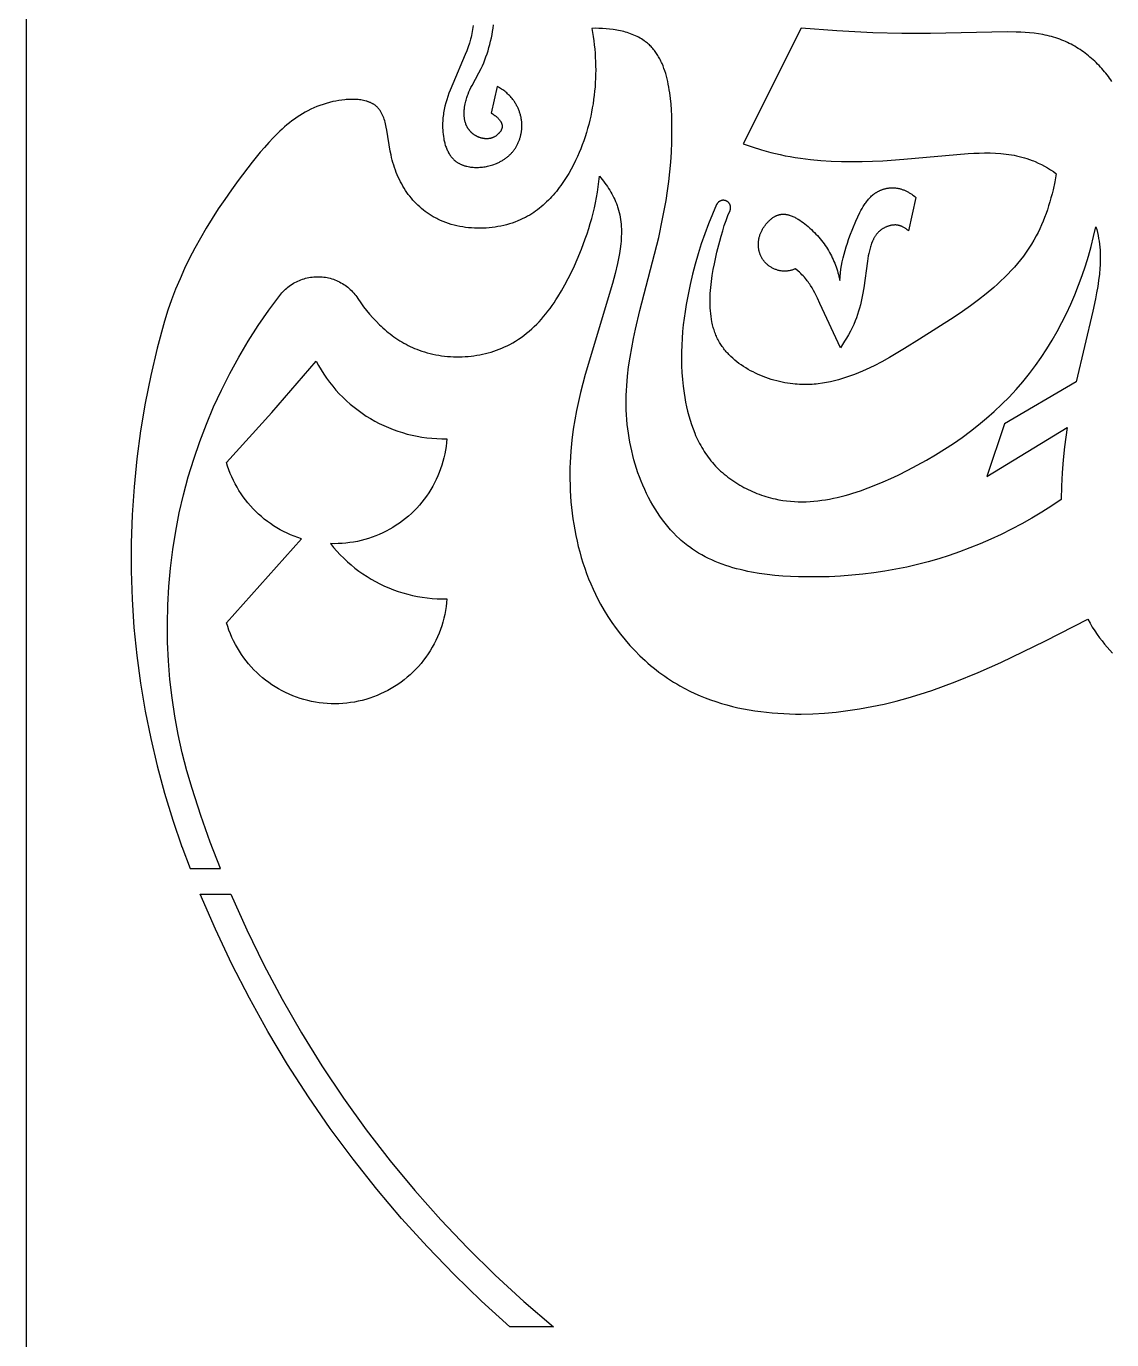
# Model space of a CAD drawing. Header units: millimetres. Extents: x 2992 to 3992, y 321 to 2321.
# Drawn here: x 2992 to 3415, y 771 to 1282 of the extents above; entities that cross this region are included whole.
import ezdxf

# ---------------------------------------------------------------- set-up
doc = ezdxf.new("R2010")
doc.units = ezdxf.units.MM
doc.layers.add('Layer 05', color=12, linetype='Continuous', true_color=0xde0000)

msp = doc.modelspace()

# ---------------------------------------------------------------- linework, layer by layer
at = {"layer": 'Layer 05'}
msp.add_lwpolyline([(2992.09, 320.55), (3992.09, 320.55), (3992.09, 2320.55), (2992.09, 2320.55)], close=True, dxfattribs=at)
for points in [[(3212.45, 1281.52), (3212.74, 1279.92), (3213, 1278.32), (3213.23, 1276.71), (3213.43, 1275.09), (3213.6, 1273.47), (3213.74, 1271.84), (3213.84, 1270.21), (3213.92, 1268.58), (3213.97, 1266.94), (3213.98, 1265.3), (3213.96, 1263.66), (3213.91, 1262.02), (3213.83, 1260.37), (3213.72, 1258.73), (3213.57, 1257.09), (3213.4, 1255.45), (3213.19, 1253.81), (3212.95, 1252.18), (3212.67, 1250.55), (3212.37, 1248.93), (3212.03, 1247.31), (3211.66, 1245.7), (3211.25, 1244.09), (3210.82, 1242.49), (3210.35, 1240.9), (3209.85, 1239.32), (3209.31, 1237.75), (3208.74, 1236.19), (3208.14, 1234.64), (3207.5, 1233.1), (3206.83, 1231.57), (3206.13, 1230.06), (3205.28, 1228.36), (3204.39, 1226.67), (3203.46, 1225.01), (3202.48, 1223.39), (3201.45, 1221.8), (3200.37, 1220.25), (3199.81, 1219.49), (3199.24, 1218.74), (3198.65, 1218), (3198.06, 1217.28), (3197.44, 1216.57), (3196.82, 1215.88), (3196.18, 1215.19), (3195.53, 1214.53), (3194.87, 1213.88), (3194.19, 1213.24), (3193.5, 1212.62), (3192.79, 1212.02), (3192.07, 1211.44), (3191.34, 1210.87), (3190.59, 1210.32), (3189.83, 1209.79), (3189.05, 1209.28), (3188.26, 1208.8), (3187.45, 1208.33), (3186.63, 1207.88), (3185.63, 1207.38), (3184.61, 1206.91), (3183.58, 1206.47), (3182.52, 1206.06), (3181.45, 1205.68), (3180.37, 1205.34), (3179.27, 1205.02), (3178.16, 1204.74), (3177.04, 1204.49), (3175.91, 1204.27), (3174.77, 1204.08), (3173.63, 1203.93), (3172.48, 1203.8), (3171.33, 1203.71), (3170.18, 1203.65), (3169.02, 1203.62), (3167.87, 1203.63), (3166.71, 1203.67), (3165.56, 1203.74), (3164.42, 1203.84), (3163.28, 1203.97), (3162.15, 1204.14), (3161.02, 1204.34), (3159.91, 1204.58), (3158.81, 1204.84), (3157.72, 1205.14), (3156.64, 1205.47), (3155.58, 1205.84), (3154.54, 1206.24), (3153.52, 1206.67), (3153.01, 1206.9), (3152.51, 1207.14), (3152.02, 1207.38), (3151.53, 1207.64), (3150.7, 1208.09), (3149.9, 1208.57), (3149.1, 1209.08), (3148.33, 1209.6), (3147.57, 1210.15), (3146.83, 1210.73), (3146.11, 1211.32), (3145.4, 1211.94), (3144.71, 1212.58), (3144.05, 1213.24), (3143.39, 1213.92), (3142.76, 1214.62), (3142.15, 1215.34), (3141.55, 1216.08), (3140.97, 1216.84), (3140.42, 1217.62), (3139.88, 1218.41), (3139.36, 1219.22), (3138.86, 1220.06), (3138.38, 1220.9), (3137.92, 1221.77), (3137.48, 1222.65), (3137.06, 1223.55), (3136.66, 1224.46), (3136.28, 1225.38), (3135.93, 1226.33), (3135.59, 1227.28), (3135.27, 1228.25), (3134.98, 1229.23), (3134.71, 1230.23), (3134.45, 1231.24), (3134.23, 1232.26), (3133.95, 1233.62), (3132.63, 1241.8), (3132.38, 1243.09), (3132.24, 1243.72), (3132.09, 1244.34), (3131.93, 1244.95), (3131.76, 1245.54), (3131.58, 1246.12), (3131.38, 1246.68), (3131.27, 1246.96), (3131.16, 1247.23), (3131.05, 1247.5), (3130.93, 1247.76), (3130.81, 1248.02), (3130.69, 1248.27), (3130.56, 1248.52), (3130.42, 1248.77), (3130.28, 1249.01), (3130.14, 1249.24), (3129.99, 1249.47), (3129.83, 1249.69), (3129.67, 1249.91), (3129.5, 1250.12), (3129.33, 1250.33), (3129.15, 1250.53), (3128.97, 1250.72), (3128.78, 1250.91), (3128.58, 1251.09), (3128.38, 1251.27), (3128.2, 1251.41), (3128.02, 1251.55), (3127.83, 1251.68), (3127.64, 1251.81), (3127.44, 1251.94), (3127.24, 1252.06), (3127.03, 1252.18), (3126.83, 1252.29), (3126.61, 1252.4), (3126.4, 1252.5), (3126.18, 1252.6), (3125.95, 1252.7), (3125.72, 1252.79), (3125.49, 1252.88), (3125.26, 1252.96), (3125.02, 1253.04), (3124.78, 1253.11), (3124.53, 1253.19), (3124.04, 1253.32), (3123.53, 1253.43), (3123.01, 1253.53), (3122.48, 1253.62), (3121.94, 1253.69), (3121.39, 1253.75), (3120.84, 1253.79), (3120.27, 1253.83), (3119.71, 1253.84), (3119.13, 1253.85), (3118.56, 1253.85), (3117.98, 1253.83), (3117.39, 1253.8), (3116.81, 1253.76), (3116.22, 1253.71), (3115.04, 1253.58), (3113.87, 1253.41), (3112.71, 1253.21), (3111.56, 1252.97), (3110.25, 1252.66), (3108.97, 1252.31), (3107.72, 1251.92), (3106.5, 1251.49), (3105.3, 1251.03), (3104.13, 1250.53), (3102.99, 1250), (3101.86, 1249.44), (3100.77, 1248.85), (3099.69, 1248.23), (3098.64, 1247.57), (3097.6, 1246.9), (3096.59, 1246.19), (3095.6, 1245.46), (3094.63, 1244.71), (3093.67, 1243.93), (3092.73, 1243.13), (3091.81, 1242.31), (3090.9, 1241.47), (3090, 1240.61), (3088.26, 1238.85), (3086.56, 1237.03), (3084.9, 1235.15), (3083.28, 1233.24), (3080.12, 1229.33), (3074.65, 1222.19), (3072, 1218.55), (3069.42, 1214.88), (3066.92, 1211.16), (3064.5, 1207.41), (3062.17, 1203.61), (3059.93, 1199.76), (3057.78, 1195.88), (3055.74, 1191.95), (3053.81, 1187.98), (3052, 1183.97), (3050.3, 1179.91), (3048.74, 1175.81), (3047.31, 1171.67), (3046.01, 1167.48)], [(3166.23, 1282.6), (3166.14, 1281.84), (3166.03, 1281.09), (3165.9, 1280.33), (3165.75, 1279.57), (3165.58, 1278.81), (3165.4, 1278.06), (3165.2, 1277.31), (3164.76, 1275.8), (3164.26, 1274.3), (3163.73, 1272.81), (3163.15, 1271.31), (3158.25, 1259.96), (3157.26, 1257.49), (3156.8, 1256.24), (3156.36, 1255), (3155.96, 1253.74), (3155.59, 1252.48), (3155.26, 1251.21), (3154.98, 1249.93), (3154.85, 1249.29), (3154.74, 1248.64), (3154.64, 1247.99), (3154.55, 1247.34), (3154.47, 1246.68), (3154.41, 1246.02), (3154.36, 1245.36), (3154.33, 1244.69), (3154.31, 1244.02), (3154.31, 1243.34), (3154.32, 1242.66), (3154.36, 1241.97), (3154.42, 1241.12), (3154.51, 1240.27), (3154.62, 1239.41), (3154.77, 1238.57), (3154.85, 1238.14), (3154.94, 1237.72), (3155.04, 1237.31), (3155.15, 1236.89), (3155.26, 1236.48), (3155.38, 1236.08), (3155.52, 1235.67), (3155.66, 1235.28), (3155.8, 1234.89), (3155.96, 1234.5), (3156.13, 1234.12), (3156.3, 1233.75), (3156.49, 1233.38), (3156.68, 1233.03), (3156.88, 1232.68), (3157.09, 1232.34), (3157.32, 1232), (3157.55, 1231.68), (3157.67, 1231.53), (3157.79, 1231.37), (3157.91, 1231.22), (3158.04, 1231.07), (3158.17, 1230.92), (3158.3, 1230.78), (3158.44, 1230.64), (3158.58, 1230.5), (3158.72, 1230.36), (3158.86, 1230.23), (3159, 1230.1), (3159.15, 1229.98), (3159.33, 1229.83), (3159.51, 1229.69), (3159.7, 1229.55), (3159.89, 1229.42), (3160.08, 1229.29), (3160.28, 1229.17), (3160.48, 1229.05), (3160.68, 1228.94), (3160.88, 1228.83), (3161.09, 1228.72), (3161.3, 1228.62), (3161.52, 1228.52), (3161.73, 1228.43), (3161.95, 1228.34), (3162.17, 1228.25), (3162.4, 1228.17), (3162.63, 1228.09), (3162.85, 1228.02), (3163.09, 1227.95), (3163.32, 1227.88), (3163.55, 1227.82), (3163.79, 1227.77), (3164.27, 1227.66), (3164.76, 1227.57), (3165.25, 1227.5), (3165.75, 1227.44), (3166.25, 1227.4), (3166.76, 1227.37), (3167.27, 1227.35), (3167.78, 1227.35), (3168.29, 1227.37), (3168.81, 1227.39), (3169.32, 1227.43), (3169.84, 1227.49), (3170.35, 1227.55), (3170.86, 1227.63), (3171.37, 1227.73), (3171.88, 1227.83), (3172.38, 1227.95), (3172.88, 1228.08), (3173.38, 1228.22), (3173.86, 1228.37), (3174.34, 1228.54), (3174.97, 1228.77), (3175.28, 1228.9), (3175.59, 1229.03), (3175.89, 1229.17), (3176.19, 1229.31), (3176.49, 1229.45), (3176.78, 1229.6), (3177.07, 1229.76), (3177.36, 1229.92), (3177.64, 1230.08), (3177.91, 1230.25), (3178.19, 1230.43), (3178.46, 1230.6), (3178.72, 1230.79), (3178.98, 1230.98), (3179.24, 1231.17), (3179.49, 1231.37), (3179.73, 1231.57), (3179.98, 1231.78), (3180.21, 1231.99), (3180.45, 1232.21), (3180.67, 1232.43), (3180.9, 1232.65), (3181.12, 1232.88), (3181.33, 1233.12), (3181.54, 1233.35), (3181.74, 1233.6), (3181.94, 1233.84), (3182.13, 1234.1), (3182.32, 1234.35), (3182.5, 1234.61), (3182.67, 1234.86), (3182.83, 1235.12), (3182.99, 1235.38), (3183.14, 1235.64), (3183.29, 1235.91), (3183.43, 1236.18), (3183.57, 1236.45), (3183.7, 1236.72), (3183.83, 1237), (3183.95, 1237.28), (3184.06, 1237.57), (3184.17, 1237.85), (3184.28, 1238.14), (3184.38, 1238.43), (3184.47, 1238.72), (3184.56, 1239.02), (3184.65, 1239.31), (3184.73, 1239.61), (3184.8, 1239.91), (3184.86, 1240.21), (3184.93, 1240.51), (3184.98, 1240.82), (3185.03, 1241.12), (3185.08, 1241.43), (3185.11, 1241.73), (3185.15, 1242.04), (3185.17, 1242.35), (3185.19, 1242.66), (3185.21, 1242.96), (3185.22, 1243.27), (3185.22, 1243.58), (3185.22, 1243.89), (3185.21, 1244.22), (3185.19, 1244.56), (3185.17, 1244.89), (3185.14, 1245.22), (3185.1, 1245.56), (3185.05, 1245.89), (3185, 1246.22), (3184.94, 1246.55), (3184.88, 1246.88), (3184.81, 1247.2), (3184.73, 1247.53), (3184.64, 1247.85), (3184.55, 1248.17), (3184.45, 1248.49), (3184.35, 1248.81), (3184.24, 1249.13), (3184.13, 1249.44), (3184, 1249.75), (3183.88, 1250.06), (3183.74, 1250.37), (3183.6, 1250.67), (3183.46, 1250.97), (3183.31, 1251.27), (3183.15, 1251.57), (3182.99, 1251.86), (3182.82, 1252.15), (3182.65, 1252.43), (3182.47, 1252.71), (3182.28, 1252.99), (3182.09, 1253.27), (3181.9, 1253.54), (3181.7, 1253.8), (3181.39, 1254.2), (3181.07, 1254.58), (3180.73, 1254.96), (3180.39, 1255.32), (3180.04, 1255.68), (3179.68, 1256.02), (3179.3, 1256.36), (3178.92, 1256.68), (3178.54, 1257), (3178.14, 1257.31), (3177.74, 1257.6), (3177.33, 1257.89), (3176.91, 1258.16), (3176.49, 1258.42), (3176.06, 1258.68), (3175.62, 1258.92)], [(3173.23, 1248.52), (3173.59, 1248.31), (3173.97, 1248.08), (3174.35, 1247.83), (3174.72, 1247.56), (3174.9, 1247.42), (3175.09, 1247.27), (3175.27, 1247.13), (3175.44, 1246.97), (3175.62, 1246.82), (3175.79, 1246.66), (3175.95, 1246.5), (3176.11, 1246.34), (3176.26, 1246.17), (3176.41, 1246), (3176.55, 1245.83), (3176.68, 1245.65), (3176.75, 1245.56), (3176.81, 1245.48), (3176.87, 1245.39), (3176.93, 1245.3), (3176.98, 1245.21), (3177.04, 1245.11), (3177.09, 1245.02), (3177.14, 1244.93), (3177.18, 1244.84), (3177.23, 1244.75), (3177.27, 1244.65), (3177.31, 1244.56), (3177.34, 1244.46), (3177.38, 1244.37), (3177.41, 1244.27), (3177.43, 1244.18), (3177.46, 1244.08), (3177.48, 1243.99), (3177.5, 1243.89), (3177.51, 1243.8), (3177.53, 1243.7), (3177.53, 1243.6), (3177.54, 1243.51), (3177.54, 1243.46), (3177.54, 1243.41), (3177.54, 1243.33), (3177.54, 1243.25), (3177.53, 1243.17), (3177.53, 1243.09), (3177.52, 1243.01), (3177.5, 1242.93), (3177.49, 1242.85), (3177.48, 1242.77), (3177.46, 1242.69), (3177.44, 1242.61), (3177.42, 1242.53), (3177.39, 1242.45), (3177.37, 1242.37), (3177.34, 1242.29), (3177.31, 1242.21), (3177.28, 1242.13), (3177.24, 1242.06), (3177.21, 1241.98), (3177.17, 1241.9), (3177.13, 1241.82), (3177.09, 1241.74), (3177.05, 1241.67), (3177.01, 1241.59), (3176.96, 1241.52), (3176.87, 1241.36), (3176.76, 1241.22), (3176.66, 1241.07), (3176.55, 1240.92), (3176.43, 1240.78), (3176.3, 1240.64), (3176.18, 1240.51), (3176.04, 1240.38), (3175.91, 1240.25), (3175.77, 1240.12), (3175.62, 1240), (3175.47, 1239.88), (3175.32, 1239.76), (3175.17, 1239.65), (3175.01, 1239.55), (3174.85, 1239.45), (3174.69, 1239.35), (3174.52, 1239.26), (3174.35, 1239.17), (3174.18, 1239.09), (3174.03, 1239.02), (3173.88, 1238.96), (3173.72, 1238.9), (3173.57, 1238.85), (3173.41, 1238.79), (3173.25, 1238.75), (3173.09, 1238.71), (3172.93, 1238.67), (3172.77, 1238.64), (3172.61, 1238.61), (3172.45, 1238.58), (3172.29, 1238.56), (3172.13, 1238.54), (3171.97, 1238.53), (3171.8, 1238.52), (3171.64, 1238.51), (3171.48, 1238.51), (3171.31, 1238.51), (3171.15, 1238.52), (3170.99, 1238.53), (3170.82, 1238.54), (3170.66, 1238.55), (3170.5, 1238.57), (3170.33, 1238.6), (3170.17, 1238.62), (3170.01, 1238.65), (3169.85, 1238.68), (3169.69, 1238.72), (3169.53, 1238.76), (3169.37, 1238.8), (3169.21, 1238.85), (3169.05, 1238.9), (3168.89, 1238.95), (3168.73, 1239), (3168.58, 1239.06), (3168.42, 1239.12), (3168.27, 1239.19), (3168.12, 1239.25), (3167.97, 1239.32), (3167.82, 1239.39), (3167.67, 1239.47), (3167.52, 1239.54), (3167.37, 1239.62), (3167.23, 1239.71), (3167.09, 1239.79), (3166.94, 1239.88), (3166.81, 1239.97), (3166.67, 1240.06), (3166.53, 1240.15), (3166.4, 1240.25), (3166.26, 1240.35), (3166.13, 1240.45), (3166.01, 1240.55), (3165.88, 1240.66), (3165.76, 1240.76), (3165.63, 1240.87), (3165.52, 1240.98), (3165.4, 1241.1), (3165.28, 1241.21), (3165.17, 1241.33), (3165.06, 1241.44), (3164.96, 1241.56), (3164.85, 1241.69), (3164.75, 1241.81), (3164.64, 1241.94), (3164.54, 1242.08), (3164.44, 1242.21), (3164.35, 1242.35), (3164.26, 1242.49), (3164.17, 1242.63), (3164.08, 1242.78), (3164, 1242.92), (3163.91, 1243.07), (3163.84, 1243.22), (3163.76, 1243.36), (3163.69, 1243.52), (3163.62, 1243.67), (3163.55, 1243.82), (3163.49, 1243.97), (3163.43, 1244.13), (3163.32, 1244.44), (3163.21, 1244.76), (3163.12, 1245.08), (3163.04, 1245.41), (3162.97, 1245.74), (3162.9, 1246.07), (3162.85, 1246.41), (3162.8, 1246.74), (3162.77, 1247.08), (3162.74, 1247.42), (3162.72, 1247.76), (3162.71, 1248.11), (3162.71, 1248.45), (3162.71, 1248.79), (3162.72, 1249.14), (3162.74, 1249.48), (3162.77, 1249.82), (3162.8, 1250.17), (3162.84, 1250.51), (3162.89, 1250.85), (3162.99, 1251.52), (3163.12, 1252.18), (3163.23, 1252.66), (3163.34, 1253.14), (3163.47, 1253.61), (3163.61, 1254.07), (3163.75, 1254.53), (3163.91, 1254.98), (3164.07, 1255.43), (3164.24, 1255.87), (3164.6, 1256.74), (3164.98, 1257.6), (3165.38, 1258.44), (3165.8, 1259.27), (3168.46, 1264.2), (3169.32, 1265.89), (3169.84, 1266.99), (3170.33, 1268.12), (3170.79, 1269.27), (3171.23, 1270.44), (3171.65, 1271.63), (3172.04, 1272.83), (3172.4, 1274.05), (3172.73, 1275.29), (3173.04, 1276.54), (3173.32, 1277.8), (3173.58, 1279.08), (3173.81, 1280.36), (3174.02, 1281.66), (3174.2, 1282.96)], [(3395.42, 1097.99), (3391.68, 1095.47), (3387.87, 1093.05), (3383.99, 1090.73), (3380.06, 1088.5), (3376.07, 1086.38), (3372.03, 1084.37), (3367.95, 1082.47), (3363.82, 1080.67), (3359.83, 1079.06), (3355.81, 1077.56), (3351.75, 1076.16), (3347.66, 1074.87), (3343.53, 1073.69), (3339.38, 1072.61), (3335.19, 1071.64), (3330.96, 1070.77), (3326.71, 1070.02), (3322.42, 1069.37), (3318.11, 1068.83), (3313.76, 1068.4), (3309.38, 1068.07), (3304.97, 1067.86), (3300.53, 1067.75), (3296.06, 1067.75), (3293, 1067.82), (3289.93, 1067.94), (3286.86, 1068.13), (3283.8, 1068.39), (3280.76, 1068.73), (3277.74, 1069.15), (3274.75, 1069.66), (3273.27, 1069.95), (3271.8, 1070.27), (3270.34, 1070.61), (3268.9, 1070.98), (3267.46, 1071.38), (3266.05, 1071.81), (3264.64, 1072.26), (3263.26, 1072.75), (3261.89, 1073.27), (3260.53, 1073.82), (3259.2, 1074.4), (3257.89, 1075.01), (3256.6, 1075.66), (3255.33, 1076.35), (3254.08, 1077.07), (3252.86, 1077.82), (3251.66, 1078.62), (3250.48, 1079.45), (3249.83, 1079.95), (3249.18, 1080.45), (3248.54, 1080.97), (3247.91, 1081.49), (3247.29, 1082.03), (3246.68, 1082.59), (3245.48, 1083.72), (3244.31, 1084.91), (3243.18, 1086.13), (3242.09, 1087.4), (3241.03, 1088.7), (3240, 1090.04), (3239.01, 1091.42), (3238.05, 1092.83), (3237.13, 1094.27), (3236.25, 1095.74), (3235.4, 1097.24), (3234.59, 1098.77), (3233.81, 1100.32), (3233.07, 1101.9), (3232.36, 1103.5), (3231.69, 1105.11), (3231.05, 1106.75), (3230.46, 1108.4), (3229.89, 1110.07), (3229.37, 1111.75), (3228.88, 1113.44), (3228.43, 1115.15), (3228.01, 1116.85), (3227.63, 1118.57), (3227.29, 1120.29), (3226.99, 1122.01), (3226.72, 1123.74), (3226.49, 1125.46), (3226.3, 1127.18), (3226.13, 1129.09), (3226, 1130.98), (3225.92, 1132.87), (3225.88, 1134.76), (3225.87, 1136.64), (3225.91, 1138.52), (3225.98, 1140.4), (3226.09, 1142.26), (3226.4, 1145.99), (3226.83, 1149.69), (3227.37, 1153.38), (3228.01, 1157.05), (3228.72, 1160.7), (3229.51, 1164.34), (3231.24, 1171.56), (3238.54, 1200.09), (3240.08, 1207.26), (3241.41, 1214.5), (3241.98, 1218.17), (3242.48, 1221.88), (3242.9, 1225.63), (3243.24, 1229.43), (3243.49, 1233.29), (3243.65, 1237.2), (3243.71, 1241.18), (3243.67, 1245.24), (3243.6, 1247.48), (3243.49, 1249.74), (3243.33, 1251.99), (3243.11, 1254.24), (3242.83, 1256.46), (3242.67, 1257.56), (3242.48, 1258.65), (3242.28, 1259.73), (3242.06, 1260.8), (3241.81, 1261.85), (3241.54, 1262.89), (3241.25, 1263.92), (3240.94, 1264.92), (3240.59, 1265.91), (3240.23, 1266.87), (3239.83, 1267.81), (3239.63, 1268.28), (3239.41, 1268.73), (3239.19, 1269.18), (3238.96, 1269.63), (3238.72, 1270.07), (3238.48, 1270.5), (3238.23, 1270.92), (3237.97, 1271.34), (3237.7, 1271.75), (3237.42, 1272.15), (3237.14, 1272.54), (3236.84, 1272.93), (3236.54, 1273.31), (3236.23, 1273.68), (3235.91, 1274.04), (3235.59, 1274.4), (3235.25, 1274.74), (3234.9, 1275.08), (3234.55, 1275.41), (3234.19, 1275.73), (3233.81, 1276.04), (3233.43, 1276.34), (3233.17, 1276.53), (3232.91, 1276.72), (3232.37, 1277.08), (3231.82, 1277.43), (3231.26, 1277.76), (3230.68, 1278.08), (3230.08, 1278.38), (3229.48, 1278.66), (3228.86, 1278.93), (3228.23, 1279.19), (3227.6, 1279.43), (3226.95, 1279.66), (3226.29, 1279.87), (3225.63, 1280.07), (3224.95, 1280.25), (3224.28, 1280.42), (3223.59, 1280.58), (3222.9, 1280.72), (3222.21, 1280.86), (3221.51, 1280.98), (3220.81, 1281.08), (3219.41, 1281.26), (3218, 1281.4), (3216.59, 1281.49), (3215.19, 1281.54), (3213.81, 1281.55), (3212.45, 1281.52)], [(3293.99, 1281.59), (3271.44, 1236.49)], [(3415.13, 1260.83), (3414.72, 1261.44), (3414.26, 1262.09), (3413.79, 1262.74), (3413.31, 1263.38), (3412.82, 1264.01), (3412.31, 1264.64), (3411.79, 1265.25), (3411.26, 1265.86), (3410.72, 1266.46), (3410.16, 1267.05), (3409.59, 1267.63), (3409.02, 1268.19), (3408.43, 1268.75), (3407.83, 1269.3), (3407.22, 1269.84), (3406.6, 1270.37), (3405.98, 1270.88), (3405.34, 1271.38), (3404.69, 1271.87), (3404.04, 1272.35), (3403.38, 1272.82), (3402.71, 1273.27), (3402.03, 1273.71), (3401.34, 1274.13), (3400.65, 1274.54), (3399.95, 1274.94), (3399.25, 1275.32), (3398.53, 1275.68), (3397.82, 1276.03), (3397.09, 1276.37), (3396.36, 1276.68), (3395.63, 1276.99), (3394.89, 1277.27), (3394.07, 1277.56), (3393.25, 1277.84), (3392.43, 1278.09), (3391.6, 1278.32), (3390.77, 1278.54), (3389.93, 1278.74), (3389.08, 1278.92), (3388.24, 1279.09), (3386.53, 1279.38), (3384.81, 1279.61), (3383.08, 1279.79), (3381.34, 1279.93), (3379.59, 1280.02), (3377.83, 1280.08), (3374.3, 1280.12), (3344.48, 1279.57), (3333.23, 1279.58), (3321.97, 1279.83), (3307.98, 1280.52), (3293.99, 1281.59)], [(3175.62, 1258.92), (3173.23, 1248.52)], [(3271.44, 1236.49), (3275, 1235.31), (3278.58, 1234.21), (3282.2, 1233.21), (3285.83, 1232.34), (3287.8, 1231.92), (3289.77, 1231.54), (3291.75, 1231.2), (3293.73, 1230.9), (3297.71, 1230.39), (3301.7, 1230.02), (3305.7, 1229.77), (3309.72, 1229.63), (3313.75, 1229.59), (3317.8, 1229.64), (3325.93, 1229.97), (3334.11, 1230.53), (3359.16, 1232.74), (3361.3, 1232.86), (3363.43, 1232.95), (3365.55, 1232.99), (3367.66, 1232.97), (3369.76, 1232.9), (3371.85, 1232.76), (3372.89, 1232.66), (3373.92, 1232.55), (3374.95, 1232.41), (3375.98, 1232.25), (3377, 1232.07), (3378.02, 1231.86), (3379.03, 1231.64), (3380.04, 1231.38), (3381.04, 1231.1), (3382.04, 1230.8), (3383.03, 1230.46), (3384.02, 1230.1), (3384.63, 1229.85), (3385.25, 1229.6), (3386.47, 1229.05), (3387.67, 1228.46), (3388.86, 1227.83), (3390.04, 1227.16), (3391.2, 1226.44), (3392.34, 1225.69), (3393.46, 1224.9)], [(3121.26, 1176.33), (3122.47, 1174.54), (3123.56, 1173.04), (3124.69, 1171.57), (3125.88, 1170.13), (3127.1, 1168.74), (3128.38, 1167.38), (3129.69, 1166.07), (3130.37, 1165.43), (3131.05, 1164.81), (3131.75, 1164.2), (3132.45, 1163.6), (3133.17, 1163.01), (3133.9, 1162.44), (3134.63, 1161.89), (3135.38, 1161.35), (3136.14, 1160.82), (3136.91, 1160.31), (3137.69, 1159.81), (3138.48, 1159.34), (3139.27, 1158.88), (3140.08, 1158.43), (3140.9, 1158.01), (3141.73, 1157.6), (3142.57, 1157.21), (3143.41, 1156.84), (3144.27, 1156.48), (3145.13, 1156.15), (3146.2, 1155.78), (3147.27, 1155.43), (3148.36, 1155.11), (3149.46, 1154.82), (3150.57, 1154.56), (3151.68, 1154.33), (3152.81, 1154.13), (3153.94, 1153.96), (3155.08, 1153.82), (3156.22, 1153.7), (3157.36, 1153.62), (3158.51, 1153.56), (3159.66, 1153.53), (3160.81, 1153.54), (3161.96, 1153.56), (3163.11, 1153.62), (3164.26, 1153.71), (3165.4, 1153.82), (3166.54, 1153.96), (3167.67, 1154.14), (3168.8, 1154.33), (3169.92, 1154.56), (3171.03, 1154.82), (3172.13, 1155.1), (3173.23, 1155.41), (3174.31, 1155.75), (3175.38, 1156.11), (3176.43, 1156.51), (3177.47, 1156.93), (3178.5, 1157.38), (3179.5, 1157.85), (3180.5, 1158.35), (3181.66, 1158.99), (3182.79, 1159.66), (3183.9, 1160.38), (3184.98, 1161.12), (3186.04, 1161.9), (3187.08, 1162.71), (3188.09, 1163.56), (3189.08, 1164.43), (3190.04, 1165.34), (3190.99, 1166.27), (3191.91, 1167.23), (3192.8, 1168.22), (3193.68, 1169.23), (3194.54, 1170.26), (3195.37, 1171.32), (3196.19, 1172.39), (3196.98, 1173.49), (3197.76, 1174.6), (3198.51, 1175.74), (3199.25, 1176.89), (3200.67, 1179.23), (3202.02, 1181.62), (3203.31, 1184.06), (3204.53, 1186.52), (3205.69, 1189.01), (3206.79, 1191.51), (3208.42, 1195.49), (3209.91, 1199.47), (3210.6, 1201.47), (3211.25, 1203.48), (3211.87, 1205.49), (3212.44, 1207.5), (3212.97, 1209.52), (3213.46, 1211.55), (3213.91, 1213.59), (3214.31, 1215.63), (3214.67, 1217.68), (3214.98, 1219.74), (3215.25, 1221.81), (3215.47, 1223.89)], [(3215.47, 1223.89), (3216.53, 1222.6), (3217.05, 1221.94), (3217.55, 1221.27), (3218.05, 1220.58), (3218.53, 1219.89), (3218.99, 1219.19), (3219.44, 1218.48), (3219.87, 1217.75), (3220.29, 1217.02), (3220.69, 1216.29), (3221.06, 1215.54), (3221.42, 1214.79), (3221.75, 1214.03), (3222.07, 1213.26), (3222.35, 1212.49), (3222.5, 1212.05), (3222.65, 1211.6), (3222.91, 1210.71), (3223.14, 1209.81), (3223.35, 1208.9), (3223.52, 1207.98), (3223.66, 1207.06), (3223.78, 1206.13), (3223.87, 1205.2), (3223.94, 1204.27), (3223.98, 1203.32), (3224, 1202.38), (3223.99, 1201.43), (3223.96, 1200.48), (3223.92, 1199.52), (3223.85, 1198.56), (3223.76, 1197.6), (3223.54, 1195.67), (3223.25, 1193.74), (3222.9, 1191.8), (3222.51, 1189.86), (3221.6, 1185.99), (3220.59, 1182.15), (3209.91, 1146.65), (3208.06, 1139.64), (3207.23, 1136.12), (3206.48, 1132.57), (3205.81, 1128.99), (3205.24, 1125.38), (3204.69, 1121.1), (3204.28, 1116.77), (3204.03, 1112.41), (3203.96, 1110.22), (3203.92, 1108.02), (3203.93, 1105.82), (3203.98, 1103.62), (3204.06, 1101.42), (3204.19, 1099.22), (3204.35, 1097.02), (3204.56, 1094.83), (3204.81, 1092.63), (3205.1, 1090.45), (3205.43, 1088.27), (3205.81, 1086.09), (3206.23, 1083.93), (3206.7, 1081.77), (3207.21, 1079.63), (3207.76, 1077.5), (3208.36, 1075.38), (3209.01, 1073.28), (3209.7, 1071.2), (3210.44, 1069.13), (3211.23, 1067.08), (3212.06, 1065.05), (3212.95, 1063.04), (3213.88, 1061.06), (3214.86, 1059.1), (3215.89, 1057.16), (3217.29, 1054.71), (3218.77, 1052.31), (3220.32, 1049.96), (3221.96, 1047.66), (3223.66, 1045.42), (3225.44, 1043.24), (3227.29, 1041.11), (3229.21, 1039.06), (3231.19, 1037.07), (3233.24, 1035.16), (3234.28, 1034.23), (3235.35, 1033.32), (3236.42, 1032.43), (3237.51, 1031.56), (3238.62, 1030.71), (3239.74, 1029.88), (3240.87, 1029.07), (3242.02, 1028.29), (3243.18, 1027.52), (3244.35, 1026.78), (3245.54, 1026.06), (3246.74, 1025.37), (3248.67, 1024.31), (3250.64, 1023.31), (3252.63, 1022.37), (3254.65, 1021.49), (3256.7, 1020.66), (3258.77, 1019.89), (3260.86, 1019.17), (3262.97, 1018.51), (3265.11, 1017.9), (3267.26, 1017.34), (3269.43, 1016.83), (3271.62, 1016.38), (3273.82, 1015.97), (3276.04, 1015.61), (3278.27, 1015.3), (3280.51, 1015.03), (3282.75, 1014.81), (3285.01, 1014.63), (3287.27, 1014.5), (3289.54, 1014.41), (3291.82, 1014.36), (3294.09, 1014.36), (3298.65, 1014.46), (3303.2, 1014.72), (3307.74, 1015.13), (3312.25, 1015.67), (3316.72, 1016.35), (3321.56, 1017.23), (3326.35, 1018.24), (3331.09, 1019.4), (3335.77, 1020.67), (3340.42, 1022.07), (3345.02, 1023.57), (3349.57, 1025.17), (3354.1, 1026.86), (3363.04, 1030.5), (3371.86, 1034.41), (3389.26, 1042.82), (3405.74, 1051.29)], [(3393.46, 1224.9), (3392.87, 1221.76), (3392.19, 1218.62), (3391.8, 1217.05), (3391.39, 1215.49), (3390.95, 1213.94), (3390.49, 1212.4), (3389.99, 1210.87), (3389.46, 1209.36), (3388.9, 1207.86), (3388.31, 1206.37), (3387.69, 1204.91), (3387.04, 1203.46), (3386.35, 1202.04), (3385.63, 1200.64), (3384.72, 1199.01), (3383.77, 1197.41), (3382.76, 1195.85), (3381.72, 1194.32), (3380.63, 1192.82), (3379.5, 1191.35), (3378.33, 1189.92), (3377.12, 1188.51), (3375.87, 1187.13), (3374.58, 1185.77), (3373.26, 1184.44), (3371.91, 1183.14), (3370.53, 1181.85), (3369.11, 1180.59), (3366.2, 1178.13), (3363.18, 1175.74), (3360.08, 1173.42), (3356.89, 1171.16), (3353.64, 1168.94), (3340.22, 1160.37), (3334.34, 1156.75), (3328.42, 1153.28), (3325.44, 1151.64), (3322.45, 1150.08), (3319.43, 1148.63), (3317.91, 1147.95), (3316.38, 1147.3), (3314.85, 1146.68), (3313.31, 1146.1), (3311.77, 1145.56), (3310.21, 1145.06), (3308.65, 1144.61), (3307.08, 1144.19), (3305.51, 1143.83), (3303.92, 1143.51), (3302.32, 1143.25), (3300.72, 1143.03), (3299.91, 1142.95), (3299.1, 1142.88), (3298.29, 1142.82), (3297.48, 1142.78), (3296.66, 1142.75), (3295.84, 1142.74), (3295.02, 1142.74), (3294.19, 1142.76), (3293.36, 1142.79), (3292.53, 1142.84), (3291.7, 1142.91), (3290.86, 1143), (3289.81, 1143.12), (3288.75, 1143.28), (3287.69, 1143.46), (3286.63, 1143.67), (3285.57, 1143.91), (3284.51, 1144.17), (3283.45, 1144.45), (3282.4, 1144.76), (3281.36, 1145.1), (3280.32, 1145.46), (3279.29, 1145.85), (3278.28, 1146.26), (3277.27, 1146.69), (3276.28, 1147.15), (3275.3, 1147.63), (3274.34, 1148.13), (3273.4, 1148.66), (3272.47, 1149.21), (3271.56, 1149.78), (3270.68, 1150.38), (3269.82, 1150.99), (3268.98, 1151.63), (3268.17, 1152.29), (3267.38, 1152.98), (3266.63, 1153.68), (3266.26, 1154.04), (3265.9, 1154.41), (3265.55, 1154.78), (3265.2, 1155.15), (3264.87, 1155.53), (3264.54, 1155.92), (3264.22, 1156.31), (3263.91, 1156.7), (3263.61, 1157.11), (3263.32, 1157.51), (3263.03, 1157.92), (3262.76, 1158.34), (3262.49, 1158.76), (3262.24, 1159.18), (3261.98, 1159.64), (3261.72, 1160.11), (3261.48, 1160.58), (3261.25, 1161.06), (3261.04, 1161.54), (3260.83, 1162.02), (3260.63, 1162.51), (3260.44, 1163.01), (3260.26, 1163.51), (3260.1, 1164.01), (3259.94, 1164.52), (3259.79, 1165.03), (3259.65, 1165.55), (3259.52, 1166.07), (3259.4, 1166.6), (3259.28, 1167.12), (3259.08, 1168.19), (3258.92, 1169.27), (3258.79, 1170.36), (3258.68, 1171.47), (3258.61, 1172.58), (3258.57, 1173.7), (3258.55, 1174.83), (3258.56, 1175.97), (3258.6, 1177.11), (3258.65, 1178.26), (3258.73, 1179.42), (3258.84, 1180.57), (3259.1, 1182.89), (3259.43, 1185.21), (3259.82, 1187.52), (3260.26, 1189.81), (3261.25, 1194.32), (3262.3, 1198.55), (3262.87, 1200.62), (3263.47, 1202.65), (3264.11, 1204.66), (3264.8, 1206.65), (3265.53, 1208.62), (3266.33, 1210.57)], [(3309.08, 1183.26), (3309.19, 1184.75), (3309.34, 1186.23), (3309.54, 1187.7), (3309.79, 1189.16), (3310.07, 1190.61), (3310.4, 1192.06), (3310.76, 1193.5), (3311.15, 1194.94), (3311.58, 1196.38), (3312.05, 1197.81), (3312.54, 1199.23), (3313.06, 1200.66), (3314.18, 1203.52), (3315.39, 1206.39), (3316.14, 1208.06), (3316.94, 1209.72), (3317.36, 1210.53), (3317.79, 1211.33), (3318.25, 1212.11), (3318.48, 1212.49), (3318.72, 1212.86), (3318.97, 1213.23), (3319.23, 1213.59), (3319.49, 1213.95), (3319.75, 1214.3), (3320.03, 1214.64), (3320.31, 1214.97), (3320.6, 1215.29), (3320.89, 1215.61), (3321.2, 1215.91), (3321.51, 1216.21), (3321.84, 1216.49), (3322.17, 1216.77), (3322.51, 1217.03), (3322.68, 1217.15), (3322.86, 1217.28), (3323.04, 1217.4), (3323.22, 1217.52), (3323.4, 1217.63), (3323.59, 1217.74), (3323.77, 1217.85), (3323.96, 1217.95), (3324.15, 1218.06), (3324.34, 1218.15), (3324.54, 1218.25), (3324.73, 1218.34), (3324.93, 1218.42), (3325.13, 1218.51), (3325.33, 1218.59), (3325.54, 1218.67), (3325.74, 1218.74), (3325.95, 1218.81), (3326.16, 1218.88), (3326.37, 1218.94), (3326.58, 1219), (3326.79, 1219.05), (3327, 1219.1), (3327.22, 1219.15), (3327.43, 1219.2), (3327.65, 1219.24), (3327.86, 1219.27), (3328.08, 1219.3), (3328.3, 1219.33), (3328.52, 1219.36), (3328.73, 1219.38), (3328.95, 1219.39), (3329.17, 1219.4), (3329.39, 1219.41), (3329.61, 1219.41), (3329.83, 1219.41), (3330.05, 1219.41), (3330.26, 1219.4), (3330.56, 1219.38), (3330.85, 1219.35), (3331.15, 1219.31), (3331.44, 1219.27), (3331.73, 1219.22), (3332.02, 1219.16), (3332.31, 1219.09), (3332.6, 1219.02), (3332.88, 1218.94), (3333.16, 1218.85), (3333.45, 1218.76), (3333.73, 1218.66), (3334.01, 1218.55), (3334.28, 1218.44), (3334.56, 1218.32), (3334.83, 1218.2), (3335.1, 1218.07), (3335.36, 1217.94), (3335.63, 1217.8), (3335.89, 1217.65), (3336.15, 1217.5), (3336.4, 1217.35), (3336.65, 1217.19), (3336.9, 1217.03), (3337.15, 1216.86), (3337.39, 1216.69), (3337.87, 1216.34), (3338.33, 1215.97), (3338.77, 1215.59)], [(3266.33, 1210.57), (3266.36, 1210.66), (3266.4, 1210.76), (3266.43, 1210.85), (3266.46, 1210.94), (3266.48, 1211.04), (3266.5, 1211.14), (3266.52, 1211.23), (3266.53, 1211.33), (3266.54, 1211.43), (3266.55, 1211.53), (3266.55, 1211.63), (3266.55, 1211.72), (3266.55, 1211.82), (3266.54, 1211.92), (3266.53, 1212.02), (3266.52, 1212.12), (3266.5, 1212.21), (3266.48, 1212.31), (3266.46, 1212.4), (3266.43, 1212.5), (3266.4, 1212.59), (3266.37, 1212.69), (3266.33, 1212.78), (3266.3, 1212.87), (3266.25, 1212.96), (3266.21, 1213.04), (3266.16, 1213.13), (3266.11, 1213.21), (3266.05, 1213.3), (3266, 1213.38), (3265.94, 1213.45), (3265.87, 1213.53), (3265.81, 1213.6), (3265.74, 1213.68), (3265.67, 1213.74), (3265.6, 1213.81), (3265.52, 1213.88), (3265.45, 1213.94), (3265.37, 1214), (3265.29, 1214.05), (3265.2, 1214.1), (3265.12, 1214.16), (3265.03, 1214.2), (3264.94, 1214.25), (3264.86, 1214.29), (3264.76, 1214.33), (3264.67, 1214.36), (3264.58, 1214.39), (3264.49, 1214.42), (3264.39, 1214.45), (3264.29, 1214.47), (3264.2, 1214.49), (3264.1, 1214.5), (3264, 1214.51), (3263.9, 1214.52), (3263.81, 1214.53), (3263.71, 1214.53), (3263.61, 1214.53), (3263.51, 1214.52), (3263.41, 1214.52), (3263.31, 1214.5), (3263.22, 1214.49), (3263.12, 1214.47), (3263.03, 1214.45), (3262.93, 1214.42), (3262.84, 1214.39), (3262.74, 1214.36), (3262.65, 1214.33), (3262.56, 1214.29), (3262.47, 1214.25), (3262.38, 1214.2), (3262.3, 1214.16), (3262.21, 1214.11), (3262.13, 1214.05), (3262.05, 1214), (3261.97, 1213.94), (3261.89, 1213.88), (3261.82, 1213.81), (3261.74, 1213.75), (3261.67, 1213.68), (3261.61, 1213.61), (3261.54, 1213.53), (3261.48, 1213.46), (3261.42, 1213.38), (3261.36, 1213.3), (3261.31, 1213.22), (3261.26, 1213.13), (3261.21, 1213.05), (3261.16, 1212.96), (3261.12, 1212.87)], [(3338.77, 1215.59), (3335.83, 1202.68)], [(3261.12, 1212.87), (3259.46, 1209.11), (3257.92, 1205.31), (3256.48, 1201.46), (3255.14, 1197.57), (3253.9, 1193.65), (3252.77, 1189.69), (3251.73, 1185.7), (3250.79, 1181.69), (3249.71, 1176.48), (3249.24, 1173.87), (3248.82, 1171.25), (3248.45, 1168.62), (3248.12, 1165.99), (3247.86, 1163.35), (3247.65, 1160.7), (3247.5, 1158.05), (3247.42, 1155.4), (3247.4, 1152.74), (3247.46, 1150.09), (3247.58, 1147.43), (3247.78, 1144.76), (3248.06, 1142.1), (3248.42, 1139.44), (3248.71, 1137.66), (3249.03, 1135.87), (3249.4, 1134.1), (3249.81, 1132.33), (3250.27, 1130.58), (3250.77, 1128.84), (3251.33, 1127.13), (3251.93, 1125.43), (3252.59, 1123.76), (3252.94, 1122.94), (3253.31, 1122.12), (3253.69, 1121.31), (3254.08, 1120.51), (3254.49, 1119.72), (3254.92, 1118.93), (3255.36, 1118.16), (3255.81, 1117.4), (3256.28, 1116.64), (3256.77, 1115.9), (3257.27, 1115.17), (3257.79, 1114.45), (3258.33, 1113.74), (3258.89, 1113.05), (3259.47, 1112.35), (3260.08, 1111.66), (3260.7, 1110.99), (3261.34, 1110.33), (3262, 1109.68), (3262.67, 1109.05), (3263.35, 1108.43), (3264.05, 1107.83), (3264.77, 1107.24), (3265.5, 1106.67), (3266.24, 1106.11), (3266.99, 1105.57), (3267.76, 1105.04), (3268.53, 1104.53), (3269.32, 1104.03), (3270.12, 1103.55), (3270.93, 1103.09), (3271.75, 1102.64), (3272.58, 1102.21), (3273.41, 1101.79), (3274.25, 1101.39), (3275.1, 1101.01), (3275.96, 1100.64), (3276.82, 1100.29), (3277.69, 1099.96), (3278.57, 1099.65), (3279.44, 1099.36), (3280.33, 1099.08), (3281.21, 1098.82), (3282.1, 1098.58), (3282.99, 1098.35), (3283.89, 1098.15), (3285.39, 1097.85), (3286.89, 1097.6), (3288.4, 1097.4), (3289.91, 1097.25), (3291.43, 1097.14), (3292.94, 1097.09), (3294.46, 1097.07), (3295.98, 1097.1), (3297.5, 1097.18), (3299.02, 1097.29), (3300.54, 1097.44), (3302.06, 1097.64), (3303.58, 1097.86), (3305.1, 1098.13), (3306.61, 1098.43), (3308.13, 1098.76), (3309.64, 1099.12), (3311.15, 1099.52), (3312.66, 1099.94), (3314.16, 1100.39), (3317.16, 1101.37), (3320.14, 1102.44), (3323.1, 1103.6), (3326.03, 1104.83), (3328.94, 1106.13), (3331.81, 1107.48), (3335.57, 1109.33), (3339.26, 1111.26), (3342.9, 1113.27), (3346.46, 1115.35), (3349.96, 1117.52), (3353.38, 1119.77), (3356.73, 1122.1), (3360, 1124.51), (3363.18, 1127.01), (3366.29, 1129.59), (3369.3, 1132.27), (3372.23, 1135.03), (3375.06, 1137.88), (3377.8, 1140.82), (3380.44, 1143.85), (3382.97, 1146.98), (3385.34, 1150.11), (3387.61, 1153.33), (3389.77, 1156.62), (3391.84, 1159.99), (3393.81, 1163.42), (3395.68, 1166.92), (3397.45, 1170.48), (3399.12, 1174.09), (3400.69, 1177.74), (3402.16, 1181.44), (3403.54, 1185.18), (3404.81, 1188.94), (3405.98, 1192.74), (3407.05, 1196.55), (3408.02, 1200.37), (3408.88, 1204.21)], [(3291.83, 1187.85), (3291.57, 1187.74), (3291.31, 1187.64), (3291.05, 1187.54), (3290.79, 1187.45), (3290.52, 1187.37), (3290.26, 1187.29), (3289.99, 1187.22), (3289.71, 1187.16), (3289.44, 1187.1), (3289.17, 1187.05), (3288.89, 1187.01), (3288.61, 1186.97), (3288.33, 1186.94), (3288.06, 1186.92), (3287.78, 1186.91), (3287.49, 1186.91), (3287.2, 1186.92), (3286.9, 1186.94), (3286.61, 1186.96), (3286.31, 1187), (3286.02, 1187.05), (3285.72, 1187.1), (3285.43, 1187.16), (3285.14, 1187.24), (3284.85, 1187.32), (3284.56, 1187.41), (3284.28, 1187.51), (3283.99, 1187.61), (3283.71, 1187.73), (3283.43, 1187.85), (3283.16, 1187.98), (3282.89, 1188.12), (3282.62, 1188.26), (3282.36, 1188.42), (3282.1, 1188.58), (3281.84, 1188.74), (3281.6, 1188.92), (3281.35, 1189.1), (3281.11, 1189.29), (3280.88, 1189.48), (3280.65, 1189.68), (3280.43, 1189.89), (3280.22, 1190.1), (3280.01, 1190.32), (3279.81, 1190.54), (3279.62, 1190.77), (3279.43, 1191.01), (3279.25, 1191.25), (3279.13, 1191.42), (3279.01, 1191.61), (3278.89, 1191.79), (3278.78, 1191.98), (3278.67, 1192.16), (3278.57, 1192.36), (3278.47, 1192.55), (3278.37, 1192.74), (3278.28, 1192.94), (3278.2, 1193.14), (3278.12, 1193.34), (3278.04, 1193.54), (3277.97, 1193.75), (3277.9, 1193.95), (3277.83, 1194.16), (3277.77, 1194.37), (3277.72, 1194.58), (3277.66, 1194.79), (3277.62, 1195), (3277.57, 1195.21), (3277.53, 1195.42), (3277.5, 1195.64), (3277.47, 1195.85), (3277.44, 1196.06), (3277.42, 1196.28), (3277.4, 1196.5), (3277.39, 1196.71), (3277.38, 1196.93), (3277.37, 1197.14), (3277.37, 1197.36), (3277.37, 1197.57), (3277.38, 1197.79), (3277.4, 1198.09), (3277.42, 1198.39), (3277.46, 1198.68), (3277.5, 1198.98), (3277.54, 1199.28), (3277.6, 1199.57), (3277.66, 1199.86), (3277.73, 1200.15), (3277.81, 1200.44), (3277.9, 1200.73), (3277.99, 1201.02), (3278.09, 1201.3), (3278.19, 1201.58), (3278.3, 1201.86), (3278.42, 1202.14), (3278.55, 1202.41), (3278.68, 1202.68), (3278.82, 1202.95), (3278.97, 1203.22), (3279.12, 1203.48), (3279.27, 1203.74), (3279.44, 1204), (3279.61, 1204.25), (3279.78, 1204.5), (3279.96, 1204.75), (3280.15, 1205), (3280.34, 1205.23), (3280.54, 1205.47), (3280.74, 1205.7), (3280.95, 1205.93), (3281.16, 1206.15), (3281.38, 1206.37), (3281.6, 1206.59), (3281.83, 1206.8), (3282.07, 1207.01), (3282.31, 1207.21), (3282.55, 1207.41), (3282.8, 1207.59), (3283.05, 1207.77), (3283.31, 1207.94), (3283.57, 1208.1), (3283.83, 1208.25), (3283.96, 1208.32), (3284.1, 1208.39), (3284.23, 1208.46), (3284.36, 1208.52), (3284.5, 1208.58), (3284.63, 1208.64), (3284.77, 1208.7), (3284.91, 1208.75), (3285.04, 1208.8), (3285.18, 1208.84), (3285.32, 1208.88), (3285.46, 1208.92), (3285.62, 1208.96), (3285.78, 1209), (3285.95, 1209.03), (3286.11, 1209.06), (3286.28, 1209.08), (3286.45, 1209.1), (3286.61, 1209.11), (3286.78, 1209.12), (3286.95, 1209.13), (3287.12, 1209.13), (3287.29, 1209.13), (3287.45, 1209.12), (3287.62, 1209.11), (3287.79, 1209.09), (3287.96, 1209.08), (3288.13, 1209.05), (3288.3, 1209.03), (3288.47, 1209), (3288.64, 1208.96), (3288.81, 1208.93), (3288.98, 1208.88), (3289.15, 1208.84), (3289.32, 1208.79), (3289.49, 1208.74), (3289.83, 1208.63), (3290.17, 1208.51), (3290.51, 1208.38), (3290.85, 1208.23), (3291.19, 1208.07), (3291.53, 1207.91), (3291.87, 1207.73), (3292.21, 1207.55), (3292.54, 1207.36), (3292.87, 1207.16), (3293.53, 1206.73), (3294.19, 1206.29), (3294.83, 1205.82), (3295.46, 1205.34), (3296.08, 1204.84), (3296.75, 1204.29), (3297.4, 1203.72), (3298.03, 1203.15), (3298.64, 1202.56), (3299.24, 1201.97), (3299.82, 1201.37), (3300.39, 1200.76), (3300.93, 1200.14), (3301.46, 1199.52), (3301.98, 1198.89), (3302.47, 1198.25), (3302.95, 1197.6), (3303.41, 1196.94), (3303.86, 1196.28), (3304.28, 1195.61), (3304.7, 1194.93), (3305.09, 1194.25), (3305.47, 1193.56), (3305.83, 1192.86), (3306.18, 1192.16), (3306.51, 1191.45), (3306.82, 1190.73), (3307.12, 1190.01), (3307.4, 1189.28), (3307.67, 1188.55), (3307.92, 1187.81), (3308.15, 1187.06), (3308.37, 1186.31), (3308.57, 1185.56), (3308.76, 1184.8), (3308.93, 1184.03), (3309.08, 1183.26)], [(3335.83, 1202.68), (3335.63, 1202.86), (3335.42, 1203.04), (3335.2, 1203.21), (3334.98, 1203.37), (3334.76, 1203.53), (3334.53, 1203.69), (3334.3, 1203.84), (3334.06, 1203.98), (3333.81, 1204.11), (3333.57, 1204.23), (3333.44, 1204.29), (3333.32, 1204.35), (3333.19, 1204.4), (3333.07, 1204.45), (3332.94, 1204.5), (3332.81, 1204.55), (3332.68, 1204.59), (3332.55, 1204.63), (3332.42, 1204.67), (3332.29, 1204.71), (3332.15, 1204.74), (3332.02, 1204.77), (3331.81, 1204.81), (3331.59, 1204.85), (3331.38, 1204.87), (3331.16, 1204.89), (3330.94, 1204.91), (3330.73, 1204.91), (3330.51, 1204.91), (3330.29, 1204.9), (3330.07, 1204.89), (3329.85, 1204.87), (3329.63, 1204.85), (3329.41, 1204.81), (3329.19, 1204.78), (3328.97, 1204.73), (3328.75, 1204.68), (3328.54, 1204.63), (3328.32, 1204.57), (3328.11, 1204.5), (3327.89, 1204.43), (3327.68, 1204.36), (3327.47, 1204.28), (3327.27, 1204.19), (3327.06, 1204.11), (3326.86, 1204.01), (3326.66, 1203.91), (3326.46, 1203.81), (3326.27, 1203.71), (3326.07, 1203.59), (3325.89, 1203.48), (3325.7, 1203.36), (3325.52, 1203.24), (3325.34, 1203.12), (3325.15, 1202.97), (3324.96, 1202.82), (3324.77, 1202.67), (3324.59, 1202.52), (3324.41, 1202.35), (3324.24, 1202.19), (3324.08, 1202.02), (3323.91, 1201.85), (3323.75, 1201.68), (3323.6, 1201.5), (3323.45, 1201.31), (3323.31, 1201.13), (3323.17, 1200.94), (3323.03, 1200.75), (3322.9, 1200.55), (3322.77, 1200.36), (3322.64, 1200.15), (3322.52, 1199.95), (3322.4, 1199.74), (3322.29, 1199.53), (3322.18, 1199.32), (3322.07, 1199.11), (3321.86, 1198.67), (3321.67, 1198.22), (3321.49, 1197.77), (3321.32, 1197.3), (3321.16, 1196.83), (3321.02, 1196.35), (3320.88, 1195.86), (3320.75, 1195.37), (3320.63, 1194.87), (3320.41, 1193.86), (3320.22, 1192.84), (3319.9, 1190.77), (3318.46, 1180.37), (3318, 1177.71), (3317.74, 1176.4), (3317.45, 1175.11), (3317.14, 1173.82), (3316.81, 1172.55), (3316.44, 1171.28), (3316.03, 1170.02), (3315.59, 1168.78), (3315.11, 1167.54), (3314.54, 1166.18), (3313.91, 1164.83), (3313.24, 1163.49), (3312.52, 1162.17), (3311.77, 1160.87), (3310.99, 1159.58), (3310.17, 1158.32), (3309.34, 1157.08)], [(3408.88, 1204.21), (3409.21, 1203.1), (3409.51, 1201.98), (3409.76, 1200.85), (3409.98, 1199.71), (3410.16, 1198.57), (3410.31, 1197.42), (3410.43, 1196.27), (3410.52, 1195.11), (3410.58, 1193.94), (3410.61, 1192.77), (3410.61, 1191.6), (3410.59, 1190.42), (3410.54, 1189.24), (3410.47, 1188.06), (3410.26, 1185.69), (3409.97, 1183.3), (3409.61, 1180.92), (3409.2, 1178.53), (3408.73, 1176.14), (3407.69, 1171.38), (3401.15, 1143.76)], [(3309.34, 1157.08), (3301.36, 1174.38), (3300.42, 1176.44), (3299.93, 1177.45), (3299.42, 1178.45), (3298.88, 1179.43), (3298.32, 1180.4), (3297.73, 1181.34), (3297.42, 1181.8), (3297.1, 1182.26), (3296.77, 1182.71), (3296.44, 1183.16), (3296.09, 1183.59), (3295.74, 1184.02), (3295.29, 1184.54), (3294.83, 1185.04), (3294.35, 1185.53), (3293.86, 1186.01), (3293.37, 1186.48), (3292.86, 1186.95), (3291.83, 1187.85)], [(3090.92, 1177.5), (3091.32, 1178.01), (3091.74, 1178.5), (3092.17, 1178.98), (3092.63, 1179.44), (3093.09, 1179.88), (3093.58, 1180.31), (3094.08, 1180.72), (3094.59, 1181.11), (3095.11, 1181.49), (3095.65, 1181.85), (3096.2, 1182.18), (3096.76, 1182.5), (3097.34, 1182.8), (3097.92, 1183.08), (3098.51, 1183.34), (3099.11, 1183.58), (3099.72, 1183.8), (3100.33, 1183.99), (3100.96, 1184.17), (3101.58, 1184.32), (3102.21, 1184.45), (3102.85, 1184.56), (3103.49, 1184.64), (3104.13, 1184.71), (3104.78, 1184.75), (3105.42, 1184.77), (3106.07, 1184.77), (3106.71, 1184.74), (3107.36, 1184.7), (3108, 1184.63), (3108.64, 1184.53), (3109.28, 1184.42), (3109.91, 1184.28), (3110.53, 1184.13), (3111.15, 1183.95), (3111.77, 1183.75), (3112.37, 1183.52), (3112.97, 1183.28), (3113.56, 1183.02), (3114.14, 1182.73), (3114.71, 1182.43), (3115.27, 1182.11), (3115.82, 1181.76), (3116.35, 1181.4), (3116.87, 1181.02), (3117.38, 1180.63), (3117.88, 1180.21), (3118.36, 1179.78), (3118.82, 1179.33), (3119.27, 1178.87), (3119.7, 1178.39), (3120.12, 1177.89), (3120.52, 1177.38), (3120.9, 1176.86), (3121.26, 1176.33)], [(3056.71, 985.33), (3054.67, 992.28), (3052.87, 999.29), (3051.3, 1006.37), (3049.98, 1013.49), (3048.91, 1020.66), (3048.08, 1027.85), (3047.49, 1035.08), (3047.16, 1042.31), (3047.07, 1049.56), (3047.23, 1056.8), (3047.64, 1064.03), (3048.29, 1071.25), (3049.2, 1078.44), (3050.34, 1085.59), (3051.73, 1092.7), (3053.37, 1099.76), (3055.24, 1106.76), (3057.36, 1113.69), (3059.7, 1120.54), (3062.29, 1127.31), (3065.1, 1133.99), (3068.14, 1140.57), (3071.4, 1147.04), (3074.88, 1153.39), (3078.58, 1159.62), (3082.49, 1165.72), (3086.6, 1171.68), (3090.92, 1177.5)], [(3046.01, 1167.48), (3043.14, 1156.9), (3040.61, 1146.23), (3038.44, 1135.48), (3036.62, 1124.67), (3035.17, 1113.8), (3034.08, 1102.89), (3033.35, 1091.94), (3032.98, 1080.98), (3032.98, 1070.02), (3033.34, 1059.06), (3034.06, 1048.12), (3035.15, 1037.2), (3036.59, 1026.33), (3038.4, 1015.52), (3040.57, 1004.77), (3043.09, 994.1), (3045.96, 983.51), (3049.18, 973.03), (3052.75, 962.66)], [(3070.13, 1112.35), (3087.8, 1131.91), (3105.07, 1151.83)], [(3105.07, 1151.83), (3106, 1150.12), (3106.99, 1148.44), (3108.03, 1146.79), (3109.14, 1145.18), (3110.29, 1143.62), (3111.51, 1142.09), (3112.77, 1140.61), (3114.08, 1139.17), (3115.45, 1137.77), (3116.86, 1136.43), (3118.32, 1135.13), (3119.82, 1133.89), (3121.36, 1132.7), (3122.95, 1131.57), (3124.57, 1130.48), (3126.23, 1129.46), (3127.92, 1128.5), (3129.65, 1127.59), (3131.4, 1126.75), (3133.19, 1125.96), (3135, 1125.24), (3136.83, 1124.58), (3138.69, 1123.99), (3140.57, 1123.46), (3142.46, 1123), (3144.37, 1122.6), (3146.29, 1122.27), (3148.22, 1122.01), (3150.16, 1121.81), (3152.11, 1121.68), (3154.05, 1121.62), (3156, 1121.62)], [(3401.15, 1143.76), (3373.32, 1127.48), (3366.41, 1106.95), (3397.74, 1126)], [(3397.74, 1126), (3397.19, 1122.26), (3396.7, 1118.49), (3396.16, 1113.43), (3395.76, 1108.32), (3395.51, 1103.16), (3395.42, 1097.99)], [(3156, 1121.62), (3155.88, 1120.13), (3155.7, 1118.64), (3155.47, 1117.16), (3155.19, 1115.68), (3154.86, 1114.22), (3154.48, 1112.77), (3154.05, 1111.33), (3153.57, 1109.91), (3153.05, 1108.5), (3152.47, 1107.12), (3151.85, 1105.75), (3151.18, 1104.41), (3150.47, 1103.09), (3149.71, 1101.79), (3148.91, 1100.52), (3148.07, 1099.28), (3147.18, 1098.07), (3146.25, 1096.89), (3145.29, 1095.75), (3144.28, 1094.63), (3143.24, 1093.55), (3142.16, 1092.51), (3141.04, 1091.51), (3139.9, 1090.54), (3138.71, 1089.62), (3137.5, 1088.73), (3136.26, 1087.89), (3134.99, 1087.09), (3133.7, 1086.33), (3132.38, 1085.62), (3131.03, 1084.96), (3129.66, 1084.34), (3128.28, 1083.76), (3126.87, 1083.24), (3125.45, 1082.76), (3124.01, 1082.34), (3122.56, 1081.96), (3121.1, 1081.63), (3119.62, 1081.35), (3118.14, 1081.13), (3116.65, 1080.95), (3115.15, 1080.82), (3113.65, 1080.75), (3112.15, 1080.73), (3110.65, 1080.76)], [(3099.29, 1082.68), (3097.87, 1083.15), (3096.47, 1083.66), (3095.08, 1084.22), (3093.72, 1084.83), (3092.38, 1085.48), (3091.05, 1086.18), (3089.76, 1086.93), (3088.49, 1087.72), (3087.25, 1088.55), (3086.03, 1089.42), (3084.85, 1090.33), (3083.7, 1091.29), (3082.58, 1092.28), (3081.5, 1093.31), (3080.45, 1094.37), (3079.44, 1095.47), (3078.47, 1096.61), (3077.53, 1097.78), (3076.64, 1098.97), (3075.79, 1100.2), (3074.98, 1101.46), (3074.21, 1102.74), (3073.49, 1104.05), (3072.81, 1105.38), (3072.18, 1106.74), (3071.59, 1108.11), (3071.06, 1109.51), (3070.57, 1110.92), (3070.13, 1112.35)], [(3070.13, 1049.95), (3099.29, 1082.68)], [(3110.65, 1080.76), (3111.87, 1079.26), (3113.13, 1077.8), (3114.45, 1076.39), (3115.81, 1075.03), (3117.21, 1073.71), (3118.67, 1072.44), (3120.16, 1071.23), (3121.69, 1070.06), (3123.27, 1068.95), (3124.88, 1067.89), (3126.53, 1066.89), (3128.21, 1065.95), (3129.92, 1065.06), (3131.66, 1064.23), (3133.43, 1063.47), (3135.22, 1062.76), (3137.04, 1062.12), (3138.88, 1061.54), (3140.74, 1061.02), (3142.61, 1060.57), (3144.5, 1060.18), (3146.4, 1059.86), (3148.31, 1059.6), (3150.23, 1059.41), (3152.15, 1059.28), (3154.08, 1059.22), (3156, 1059.23)], [(3156, 1059.23), (3155.87, 1057.71), (3155.69, 1056.19), (3155.45, 1054.67), (3155.17, 1053.17), (3154.82, 1051.68), (3154.43, 1050.2), (3153.99, 1048.74), (3153.49, 1047.29), (3152.95, 1045.86), (3152.35, 1044.45), (3151.71, 1043.06), (3151.02, 1041.7), (3150.28, 1040.36), (3149.5, 1039.04), (3148.66, 1037.76), (3147.79, 1036.5), (3146.87, 1035.28), (3145.91, 1034.08), (3144.91, 1032.93), (3143.87, 1031.81), (3142.79, 1030.72), (3141.68, 1029.67), (3140.52, 1028.67), (3139.34, 1027.7), (3138.12, 1026.78), (3136.87, 1025.9), (3135.58, 1025.06), (3134.28, 1024.27), (3132.94, 1023.52), (3131.58, 1022.82), (3130.19, 1022.17), (3128.79, 1021.57), (3127.36, 1021.02), (3125.91, 1020.52), (3124.45, 1020.07), (3122.97, 1019.67), (3121.48, 1019.32), (3119.98, 1019.02), (3118.47, 1018.78), (3116.95, 1018.59), (3115.43, 1018.45), (3113.9, 1018.36), (3112.37, 1018.33), (3110.84, 1018.36), (3109.31, 1018.43), (3107.79, 1018.56), (3106.27, 1018.74), (3104.76, 1018.98), (3103.26, 1019.26), (3101.76, 1019.6), (3100.28, 1019.99), (3098.82, 1020.44), (3097.37, 1020.93), (3095.94, 1021.47), (3094.53, 1022.07), (3093.14, 1022.71), (3091.78, 1023.4), (3090.44, 1024.14), (3089.12, 1024.92), (3087.84, 1025.75), (3086.58, 1026.62), (3085.35, 1027.54), (3084.16, 1028.5), (3083, 1029.5), (3081.88, 1030.54), (3080.8, 1031.62), (3079.75, 1032.73), (3078.74, 1033.89), (3077.77, 1035.07), (3076.85, 1036.29), (3075.97, 1037.54), (3075.13, 1038.82), (3074.34, 1040.13), (3073.59, 1041.47), (3072.89, 1042.83), (3072.24, 1044.21), (3071.63, 1045.62), (3071.08, 1047.04), (3070.58, 1048.49), (3070.13, 1049.95)], [(3405.74, 1051.29), (3406.61, 1049.76), (3407.51, 1048.26), (3408.46, 1046.79), (3409.45, 1045.33), (3410.37, 1044.06), (3411.31, 1042.82), (3412.29, 1041.59), (3413.3, 1040.38), (3414.34, 1039.2), (3415.41, 1038.04)], [(3067.74, 954.17), (3063.81, 964.47), (3060.13, 974.85), (3056.71, 985.33)], [(3052.75, 962.66), (3052.75, 962.67)], [(3052.75, 962.67), (3055.92, 954.17)], [(3052.75, 962.66), (3052.75, 962.67)], [(3052.75, 962.67), (3052.75, 962.66)], [(3055.92, 954.17), (3067.74, 954.17)], [(3059.91, 944.17), (3071.85, 944.17)], [(3180.58, 775.54), (3169.51, 785.57), (3158.77, 795.97), (3148.39, 806.71), (3138.36, 817.78), (3128.7, 829.18), (3119.41, 840.89), (3110.52, 852.9), (3102.03, 865.19), (3093.94, 877.75), (3086.27, 890.58), (3079.02, 903.64), (3072.21, 916.94), (3065.84, 930.46), (3059.91, 944.17)], [(3071.85, 944.17), (3078.01, 930.32), (3084.65, 916.68), (3091.75, 903.28), (3099.3, 890.12), (3107.29, 877.23), (3115.72, 864.63), (3124.58, 852.31), (3133.85, 840.31), (3143.52, 828.63), (3153.59, 817.29), (3164.04, 806.29), (3174.86, 795.66), (3186.03, 785.41), (3197.55, 775.54)], [(3197.55, 775.54), (3180.58, 775.54)]]:
    msp.add_lwpolyline(points, dxfattribs=at)

doc.saveas('drawing.dxf')
